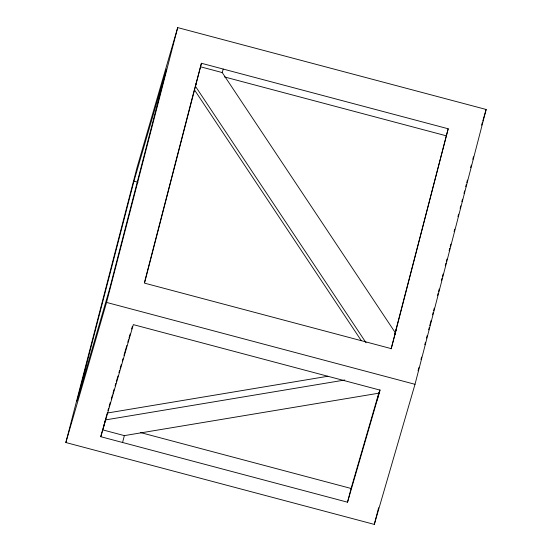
<?xml version="1.0" encoding="UTF-8"?>
<svg xmlns="http://www.w3.org/2000/svg" width="552" height="552" viewBox="0 0 552 552"><rect width="100%" height="100%" fill="white"/><g stroke="black" fill="none" stroke-linecap="round" stroke-linejoin="round"><path stroke-width="0.83" d="M65.847 442.525L136.993 167.691L177.696 27.6L486.153 109.475L415.007 384.309L374.304 524.4L65.847 442.525L106.55 302.427L177.696 27.6M133.95 181.166L77.032 401.035L109.593 288.958L166.511 69.09L133.95 181.166L138.007 182.243M100.768 436.701L133.329 324.624L380.087 390.126L347.525 502.203L100.768 436.701L105.425 419.927L344.779 380.017M103.645 426.799L107.005 413.821M144.417 282.652L194.359 89.707L361.229 340.536M201.425 63.273L144.514 283.135L391.271 348.636L448.189 128.775L201.425 63.273L195.38 86.209L366.059 342.764M122.578 442.49L124.352 435.618L378.989 393.162L379.948 389.864M347.525 502.203L351.086 488.465L378.851 392.886M377.209 400.034L379.583 390.871M394.701 334.546L448.189 128.775M391.092 348.898L396.301 329.199M374.304 524.4L378.617 507.743M418.05 370.834L418.885 367.591M420.983 359.497L421.611 357.068M424.798 344.745L425.447 342.254M426.523 338.093L427.172 335.595M428.676 329.779L429.325 327.281M429.753 325.618L431.043 320.629M432.554 314.806L433.196 312.308M433.63 310.645L434.272 308.154M437.501 295.679L438.15 293.181M438.578 291.518L439.226 289.027M441.379 280.706L442.028 278.215M442.456 276.552L443.104 274.054M445.257 265.74L445.899 263.242M446.333 261.579L446.975 259.081M449.128 250.767L449.776 248.276M450.204 246.613L450.853 244.115M454.082 231.64L454.731 229.142M457.96 216.667L458.602 214.176M460.113 208.352L460.754 205.862M461.831 201.701L462.479 199.203M463.984 193.386L464.632 190.888M465.709 186.728L466.35 184.237M466.785 182.574L467.427 180.076M470.656 167.601L471.304 165.11M472.816 159.286L473.457 156.789M194.566 89.01L196.395 82.703M107.916 410.584L108.64 408.114M109.117 406.465L110.31 402.346M111.269 399.048L112.47 394.928M112.946 393.279L114.14 389.16M115.099 385.862L115.816 383.392M116.299 381.742L117.976 375.974M118.928 372.683L119.646 370.213M120.129 368.563L121.323 364.444M122.282 361.146L122.999 358.676M123.959 355.378L126.829 345.49M127.788 342.199L128.506 339.721M128.982 338.079L130.182 333.953M131.617 329.013L132.335 326.542M395.287 332.704L222.221 72.56L223.236 69.062M394.673 334.809L395.08 333.408M481.599 125.131L482.317 122.661M482.8 121.012L486.153 109.475M107.198 413.055L327.881 376.257M200.41 66.771L222.221 72.56M224.533 76.949L446.154 135.778M106.55 302.427L415.007 384.309M140.298 432.513L351.086 488.465M102.541 429.829L124.352 435.618"/></g></svg>
